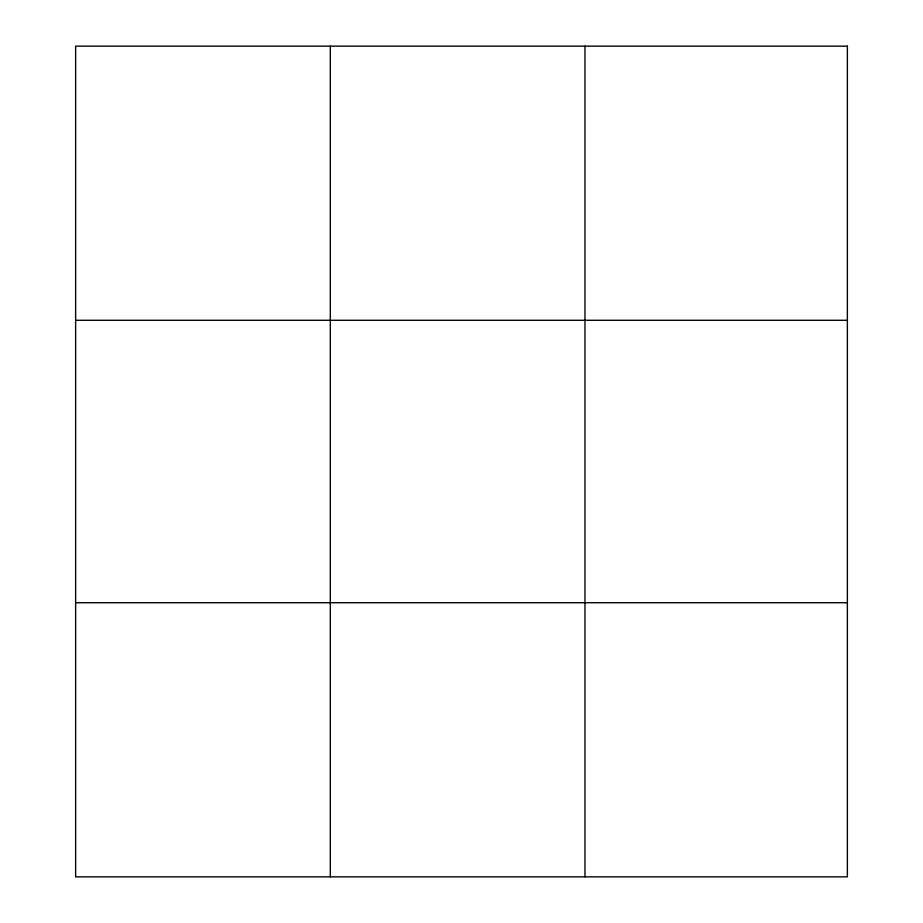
<?xml version="1.0" encoding="UTF-8"?>
<svg xmlns="http://www.w3.org/2000/svg" width="923" height="923" viewBox="0 0 923 923"><rect width="100%" height="100%" fill="white"/><g stroke="black" fill="none" stroke-linecap="round" stroke-linejoin="round"><path stroke-width="1.38" d="M330.307 876.85L330.307 46.15M584.974 876.85L584.974 46.15M75.628 320.281L847.372 320.281M75.628 602.719L847.372 602.719M847.372 46.15L847.372 876.85L75.628 876.85L75.628 46.15L847.372 46.15"/></g></svg>
